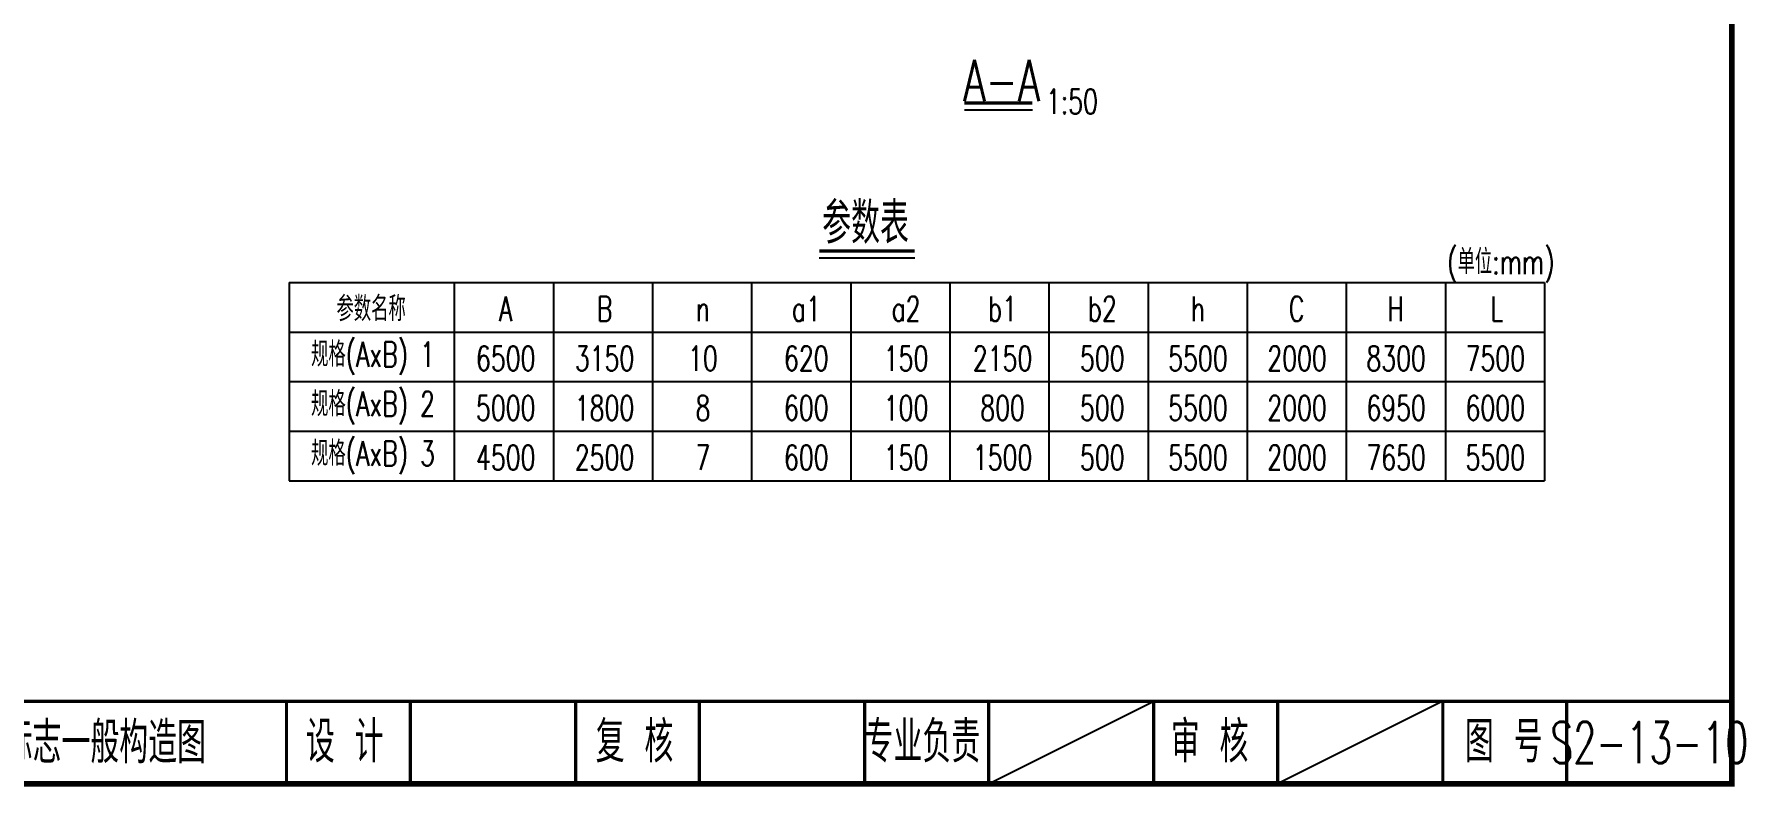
# Model space of a CAD drawing. Extents: x 4349 to 271026, y -15323 to -8945.
# Drawn here: x 5131.4 to 5338.5, y -14340.3 to -14249.1 of the extents above; entities that cross this region are included whole.
import ezdxf
from ezdxf.enums import TextEntityAlignment as Align

# ---------------------------------------------------------------- set-up
doc = ezdxf.new("R2010")
doc.units = 0
doc.header["$LTSCALE"] = 2
doc.layers.get('0').update_dxf_attribs({"linetype": 'CONTINUOUS'})
for name, color, linetype in [('图框', 7, 'CONTINUOUS'), ('文字', 7, 'CONTINUOUS'), ('结构1', 1, 'CONTINUOUS')]:
    doc.layers.add(name, color=color, linetype=linetype)
doc.styles.get("Standard").update_dxf_attribs({"font": 'simplex1.shx', "width": 0.7, "bigfont": 'hztxt.shx'})

# ---------------------------------------------------------------- blocks, each defined once
blk = doc.blocks.new('series')
at = {"width": 0.75}
for tag, height, p in [('页码', 4, (-35, -19)), ('图名', 5, (-220, -282)), ('图号', 5, (-20, -282))]:
    blk.add_attdef(tag, text='', height=height, dxfattribs=at).set_placement(p, align=Align.MIDDLE_CENTER)

msp = doc.modelspace()

# ---------------------------------------------------------------- linework, layer by layer
at = {"layer": '图框', "linetype": 'Continuous'}
msp.add_line((5246.92858, -14339.90394), (5266.92858, -14329.90394), dxfattribs=at)
at = {"layer": '图框'}
msp.add_line((5301.92858, -14329.90394), (5281.92858, -14339.90394), dxfattribs=at)
for points, const_width in [([(5336.92857, -14062.90394), (4956.92857, -14062.90394), (4956.92858, -14339.90394), (5336.92858, -14339.90394), (5336.92857, -14062.90394)], 0.7), ([(4956.92858, -14329.90394), (5336.92858, -14329.90394)], 0.4), ([(5161.92858, -14339.90394), (5161.92858, -14329.90394)], 0.4), ([(5176.92858, -14339.90394), (5176.92858, -14329.90394)], 0.4), ([(5196.92858, -14339.90394), (5196.92858, -14329.90394)], 0.4), ([(5211.92858, -14339.90394), (5211.92858, -14329.90394)], 0.4), ([(5231.92858, -14339.90394), (5231.92858, -14329.90394)], 0.4), ([(5231.92858, -14339.90394), (5231.92858, -14329.90394)], 0.4), ([(5246.92858, -14339.90394), (5246.92858, -14329.90394)], 0.4), ([(5266.92858, -14339.90394), (5266.92858, -14329.90394)], 0.4), ([(5281.92858, -14339.90394), (5281.92858, -14329.90394)], 0.4), ([(5301.92858, -14339.90394), (5301.92858, -14329.90394)], 0.4), ([(5316.92858, -14339.90394), (5316.92858, -14329.90394)], 0.4)]:
    msp.add_lwpolyline(points, dxfattribs=dict(at, const_width=const_width))
at = {"layer": '文字'}
for p, q in [((5244.00972, -14258.28676), (5252.24583, -14258.28676)), ((5226.42774, -14276.19549), (5238.0026, -14276.19549)), ((5182.24356, -14279.19549), (5182.24356, -14303.19549)), ((5194.24356, -14279.19549), (5194.24356, -14303.19549)), ((5206.24356, -14279.19549), (5206.24356, -14303.19549)), ((5218.24356, -14279.19549), (5218.24356, -14303.19549)), ((5230.24356, -14279.19549), (5230.24356, -14303.19549)), ((5242.24356, -14279.19549), (5242.24356, -14303.19549)), ((5254.24356, -14279.19549), (5254.24356, -14303.19549)), ((5266.24356, -14279.19549), (5266.24356, -14303.19549)), ((5278.24356, -14279.19549), (5278.24356, -14303.19549)), ((5290.24356, -14279.19549), (5290.24356, -14303.19549)), ((5302.24356, -14279.19549), (5302.24356, -14303.19549)), ((5162.24356, -14285.19549), (5314.24356, -14285.19549)), ((5162.24356, -14291.19549), (5314.24356, -14291.19549)), ((5162.24356, -14297.19549), (5314.24356, -14297.19549))]:
    msp.add_line(p, q, dxfattribs=at)
at = {"layer": '文字', "const_width": 0.4}
for points in [[(5244.00972, -14257.46257), (5252.24583, -14257.46257)], [(5226.42774, -14275.3713), (5238.0026, -14275.3713)]]:
    msp.add_lwpolyline(points, dxfattribs=at)
at = {"layer": '结构1', "linetype": 'Continuous'}
for p, q in [((5162.24356, -14279.19549), (5314.24356, -14279.19549)), ((5162.24356, -14279.19549), (5162.24356, -14303.19549)), ((5314.24356, -14279.19549), (5314.24356, -14303.19549)), ((5162.24356, -14303.19549), (5314.24356, -14303.19549))]:
    msp.add_line(p, q, dxfattribs=at)

# ---------------------------------------------------------------- block references
at = {"layer": '图框'}
ref = msp.add_blockref('series', (5346.92858, -14052.90394), dxfattribs=at)
ref.add_attrib('图名', '%%C325单悬臂式标志一般构造图', dxfattribs={"layer": '0', "height": 5, "width": 0.7}).set_placement((5126.92858, -14334.90394), align=Align.MIDDLE_CENTER)
ref.add_attrib('图号', 'S2-13-10', dxfattribs={"layer": '0', "height": 5, "width": 0.65}).set_placement((5326.92858, -14334.90394), align=Align.MIDDLE_CENTER)

# ---------------------------------------------------------------- texts
at = {"layer": '图框', "width": 0.7}
for s, p in [('复 核', (5204.06806, -14334.80936)), ('审 核', (5273.69261, -14334.80936)), ('设 计', (5168.97324, -14334.80936)), ('专业负责', (5238.9188, -14334.80936)), ('图 号', (5309.31178, -14334.80936))]:
    msp.add_text(s, height=5, dxfattribs=at).set_placement(p, align=Align.MIDDLE_CENTER)
at = {"layer": '文字', "width": 0.7}
for s, height, p in [('A-A', 5, (5248.53218, -14254.73111)), ('1:50', 3, (5257.02565, -14257.28573)), ('参数表', 5, (5232.03338, -14271.98508))]:
    msp.add_text(s, height=height, dxfattribs=at).set_placement(p, align=Align.MIDDLE_CENTER)
msp.add_text('(单位:mm)', height=3, dxfattribs=at).set_placement((5302.45471, -14278.18874))
at = {"layer": '文字', "char_height": 3, "attachment_point": 5}
for s, insert, width in [('参数名称', (5172.17327, -14282.38085), 11.4090909), ('A', (5188.4689, -14282.38085), 11.4090909), ('B', (5200.43367, -14282.38085), 11.4090909), ('n', (5212.34288, -14282.38085), 11.4090909), ('a1', (5224.86306, -14282.38085), 11.4090909), ('a2', (5236.93891, -14282.38085), 11.4090909), ('b1', (5248.62596, -14282.38085), 11.4090909), ('b2', (5260.70179, -14282.38085), 11.4090909), ('h', (5272.27776, -14282.38085), 11.4090909), ('C', (5284.22446, -14282.38085), 11.4090909), ('H', (5296.22446, -14282.38085), 11.4090909), ('L', (5308.485, -14282.38085), 11.4090909), ('规格(AxB) 1', (5172.40251, -14288.39067), 18.1258522), ('6500', (5188.4689, -14288.39067), 11.4090909), ('3150', (5200.43367, -14288.39067), 11.4090909), ('10', (5212.34288, -14288.39067), 11.4090909), ('620', (5224.86306, -14288.39067), 11.4090909), ('150', (5236.93891, -14288.39067), 11.4090909), ('2150', (5248.62596, -14288.39067), 11.4090909), ('500', (5260.70179, -14288.39067), 11.4090909), ('5500', (5272.27776, -14288.39067), 11.4090909), ('2000', (5284.27776, -14288.39067), 11.4090909), ('8300', (5296.27776, -14288.39067), 11.4090909), ('7500', (5308.27776, -14288.39067), 11.4090909), ('规格(AxB) 2', (5172.40251, -14294.39067), 18.1258522), ('5000', (5188.4689, -14294.39067), 11.4090909), ('1800', (5200.43367, -14294.39067), 11.4090909), ('8', (5212.34288, -14294.39067), 11.4090909), ('600', (5224.86306, -14294.39067), 11.4090909), ('100', (5236.93891, -14294.39067), 11.4090909), ('800', (5248.62596, -14294.39067), 11.4090909), ('500', (5260.70179, -14294.39067), 11.4090909), ('5500', (5272.27776, -14294.39067), 11.4090909), ('2000', (5284.27776, -14294.39067), 11.4090909), ('6950', (5296.27776, -14294.39067), 11.4090909), ('6000', (5308.27776, -14294.39067), 11.4090909), ('规格(AxB) 3', (5172.40251, -14300.39067), 18.1258522), ('4500', (5188.4689, -14300.39067), 11.4090909), ('2500', (5200.43367, -14300.39067), 11.4090909), ('7', (5212.34288, -14300.39067), 11.4090909), ('600', (5224.86306, -14300.39067), 11.4090909), ('150', (5236.93891, -14300.39067), 11.4090909), ('1500', (5248.62596, -14300.39067), 11.4090909), ('500', (5260.70179, -14300.39067), 11.4090909), ('5500', (5272.27776, -14300.39067), 11.4090909), ('2000', (5284.27776, -14300.39067), 11.4090909), ('7650', (5296.27776, -14300.39067), 11.4090909), ('5500', (5308.27776, -14300.39067), 11.4090909)]:
    msp.add_mtext(s, dxfattribs=dict(at, insert=insert, width=width))

doc.saveas('drawing.dxf')
